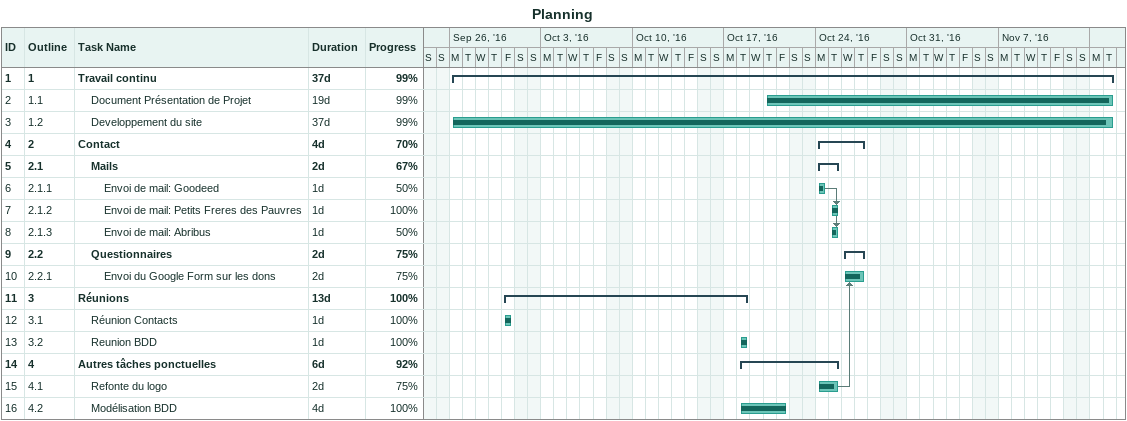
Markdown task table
Planning

| ID | WBS | Task | Duration | Start | Finish | Predecessors | % complete |
|---|---|---|---|---|---|---|---|
| 1 | 1 | **Travail continu** | 37d | 2016-09-26 | 2016-11-15 |  | 99 |
| 2 | 1.1 | Document Présentation de Projet | 19d | 2016-10-20 | 2016-11-15 |  | 99 |
| 3 | 1.2 | Developpement du site | 37d | 2016-09-26 | 2016-11-15 |  | 99 |
| 4 | 2 | **Contact** | 4d | 2016-10-24 | 2016-10-27 |  | 70 |
| 5 | 2.1 | **Mails** | 2d | 2016-10-24 | 2016-10-25 |  | 67 |
| 6 | 2.1.1 | Envoi de mail: Goodeed | 1d | 2016-10-24 | 2016-10-24 |  | 50 |
| 7 | 2.1.2 | Envoi de mail: Petits Freres des Pauvres | 1d | 2016-10-25 | 2016-10-25 | 6 | 100 |
| 8 | 2.1.3 | Envoi de mail: Abribus | 1d | 2016-10-25 | 2016-10-25 | 6 | 50 |
| 9 | 2.2 | **Questionnaires** | 2d | 2016-10-26 | 2016-10-27 |  | 75 |
| 10 | 2.2.1 | Envoi du Google Form sur les dons | 2d | 2016-10-26 | 2016-10-27 | 15 | 75 |
| 11 | 3 | **Réunions** | 13d | 2016-09-30 | 2016-10-18 |  | 100 |
| 12 | 3.1 | Réunion Contacts | 1d | 2016-09-30 | 2016-09-30 |  | 100 |
| 13 | 3.2 | Reunion BDD | 1d | 2016-10-18 | 2016-10-18 |  | 100 |
| 14 | 4 | **Autres tâches ponctuelles** | 6d | 2016-10-18 | 2016-10-25 |  | 92 |
| 15 | 4.1 | Refonte du logo | 2d | 2016-10-24 | 2016-10-25 |  | 75 |
| 16 | 4.2 | Modélisation BDD | 4d | 2016-10-18 | 2016-10-21 |  | 100 |
